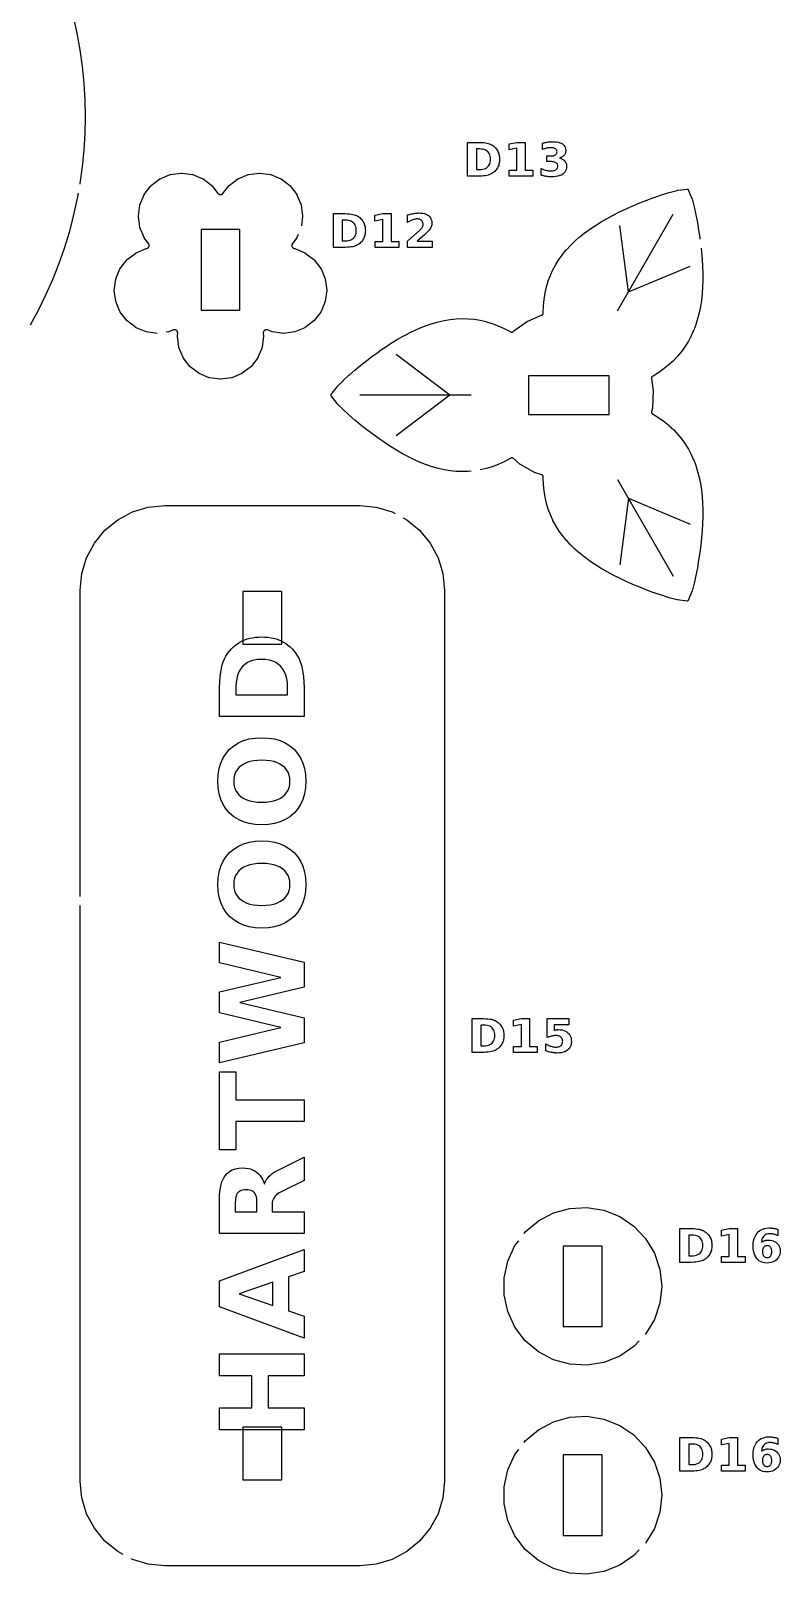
# Model space of a CAD drawing. Header units: millimetres. Extents: x 9 to 297, y 6 to 290.
# Drawn here: x 243.4 to 297.2, y 8.3 to 119.2 of the extents above; entities that cross this region are included whole.
import ezdxf

# ---------------------------------------------------------------- set-up
doc = ezdxf.new("R2010")
doc.units = ezdxf.units.MM
for name, color, linetype in [('CUT', 1, 'CONTINUOUS'), ('ENGRAVE', 5, 'CONTINUOUS'), ('SCORE', 7, 'CONTINUOUS')]:
    doc.layers.add(name, color=color, linetype=linetype)

msp = doc.modelspace()

# ---------------------------------------------------------------- linework, layer by layer
at = {"layer": 'CUT', "color": 1}
for points in [[(246.4355, 120.1598), (246.6969, 118.9838), (246.9113, 117.7985), (247.0784, 116.6055), (247.198, 115.4068), (247.2698, 114.2044), (247.2938, 113), (247.2698, 111.7956), (247.198, 110.5932), (247.0784, 109.3945), (246.9113, 108.2015), (246.8996, 108.1368)], [(252.458, 97.4314), (251.6854, 97.5331), (251.6709, 97.5357), (251.6571, 97.5407), (250.9368, 97.839), (250.9234, 97.8453), (250.9114, 97.8537), (250.2929, 98.3283), (250.2816, 98.3378), (250.2722, 98.349), (249.7976, 98.9675), (249.7891, 98.9796), (249.7829, 98.9929), (249.4846, 99.7132), (249.4796, 99.727), (249.477, 99.7415), (249.3753, 100.5144), (249.374, 100.5291), (249.3753, 100.5437), (249.477, 101.3167), (249.4796, 101.3312), (249.4846, 101.345), (249.7829, 102.0652), (249.7892, 102.0786), (249.7976, 102.0906), (250.2722, 102.7091), (250.2817, 102.7204), (250.2929, 102.7299), (250.9114, 103.2045), (250.9235, 103.2129), (250.9368, 103.2191), (251.6571, 103.5175), (251.6709, 103.5225), (251.6836, 103.5247), (251.7097, 103.5295), (251.7312, 103.5357), (251.752, 103.544), (251.7719, 103.5543), (251.7907, 103.5666), (251.8081, 103.5807), (251.8241, 103.5965), (251.8384, 103.6137), (251.8509, 103.6323), (251.8615, 103.6521), (251.8701, 103.6728), (251.8765, 103.6943), (251.8809, 103.7163), (251.8829, 103.7386), (251.8828, 103.761), (251.8804, 103.7833), (251.8759, 103.8053), (251.8691, 103.8266), (251.8603, 103.8473), (251.8494, 103.8669), (251.8356, 103.8869), (251.5268, 104.2894), (251.5183, 104.3014), (251.5121, 104.3148), (251.2138, 105.035), (251.2087, 105.0489), (251.2062, 105.0633), (251.1044, 105.8363), (251.1031, 105.8509), (251.1044, 105.8656), (251.2062, 106.6385), (251.2087, 106.653), (251.2138, 106.6668), (251.5121, 107.3871), (251.5183, 107.4004), (251.5268, 107.4125), (252.0014, 108.031), (252.0108, 108.0423), (252.0221, 108.0517), (252.6406, 108.5263), (252.6527, 108.5347), (252.666, 108.541), (253.3862, 108.8393), (253.4001, 108.8443), (253.4146, 108.8469), (254.1875, 108.9486), (254.2022, 108.9499), (254.2168, 108.9486), (254.9897, 108.8469), (255.0042, 108.8443), (255.0181, 108.8393), (255.7383, 108.541), (255.7517, 108.5347), (255.7637, 108.5263), (256.3822, 108.0517), (256.3935, 108.0422), (256.4029, 108.031), (256.8204, 107.4869), (256.8356, 107.469), (256.8511, 107.4539), (256.8681, 107.4403), (256.8862, 107.4285), (256.9054, 107.4184), (256.9255, 107.4102), (256.9463, 107.404), (256.9676, 107.3999), (256.9892, 107.3978), (257.0108, 107.3978), (257.0324, 107.3999), (257.0537, 107.404), (257.0745, 107.4102), (257.0946, 107.4184), (257.1138, 107.4285), (257.1319, 107.4403), (257.1489, 107.4539), (257.1644, 107.469), (257.1796, 107.4869), (257.5971, 108.031), (257.6066, 108.0423), (257.6178, 108.0517), (258.2363, 108.5263), (258.2484, 108.5347), (258.2617, 108.541), (258.982, 108.8393), (258.9958, 108.8443), (259.0103, 108.8469), (259.7832, 108.9486), (259.7979, 108.9499), (259.8125, 108.9486), (260.5854, 108.8469), (260.6, 108.8443), (260.6138, 108.8393), (261.334, 108.541), (261.3474, 108.5347), (261.3594, 108.5263), (261.9779, 108.0517), (261.9892, 108.0422), (261.9986, 108.031), (262.4732, 107.4125), (262.4817, 107.4004), (262.4879, 107.3871), (262.7862, 106.6668), (262.7913, 106.653), (262.7938, 106.6385), (262.8956, 105.8656), (262.8969, 105.8509), (262.8956, 105.8363), (262.8054, 105.1514)], [(275.0047, 87.536), (274.7842, 87.5151), (274.775, 87.5145), (274.3541, 87.5028), (274.3451, 87.5029), (273.9241, 87.519), (273.9154, 87.5196), (273.4943, 87.5627), (273.4859, 87.5638), (273.0646, 87.6332), (273.0568, 87.6347), (272.6352, 87.7295), (272.628, 87.7313), (272.2061, 87.8506), (272.1995, 87.8527), (271.7773, 87.9956), (271.7713, 87.9978), (271.3489, 88.1632), (271.3434, 88.1655), (270.9208, 88.3525), (270.9159, 88.3548), (270.493, 88.5622), (270.4886, 88.5645), (270.0655, 88.7913), (270.0615, 88.7934), (269.6382, 89.0385), (269.6347, 89.0406), (269.2112, 89.3028), (269.2081, 89.3048), (268.7845, 89.5832), (268.7817, 89.5851), (268.3579, 89.8787), (268.3553, 89.8805), (267.9314, 90.1885), (267.9291, 90.1902), (267.5051, 90.5122), (267.5029, 90.5139), (267.0789, 90.8496), (267.0767, 90.8514), (266.6528, 91.2016), (266.6504, 91.2036), (266.2266, 91.57), (266.2237, 91.5726), (265.8004, 91.9601), (265.796, 91.9643), (265.375, 92.385), (265.3627, 92.3991), (264.9421, 92.9523), (264.9092, 93), (264.9421, 93.0477), (265.3627, 93.6009), (265.375, 93.615), (265.796, 94.0357), (265.8004, 94.0399), (266.2237, 94.4274), (266.2266, 94.43), (266.6504, 94.7964), (266.6528, 94.7984), (267.0767, 95.1486), (267.0789, 95.1504), (267.5029, 95.4861), (267.5051, 95.4878), (267.9291, 95.8098), (267.9314, 95.8115), (268.3553, 96.1195), (268.3579, 96.1213), (268.7817, 96.4149), (268.7845, 96.4168), (269.2081, 96.6952), (269.2112, 96.6972), (269.6347, 96.9594), (269.6382, 96.9615), (270.0615, 97.2066), (270.0655, 97.2087), (270.4886, 97.4355), (270.493, 97.4378), (270.9159, 97.6452), (270.9208, 97.6475), (271.3434, 97.8345), (271.3489, 97.8368), (271.7713, 98.0022), (271.7773, 98.0044), (272.1995, 98.1473), (272.2061, 98.1494), (272.628, 98.2687), (272.6352, 98.2705), (273.0568, 98.3653), (273.0646, 98.3668), (273.4859, 98.4362), (273.4943, 98.4373), (273.9154, 98.4804), (273.9241, 98.481), (274.3451, 98.4971), (274.3541, 98.4972), (274.775, 98.4855), (274.7842, 98.4849), (275.205, 98.4449), (275.2142, 98.4437), (275.6351, 98.3747), (275.6442, 98.3728), (276.0651, 98.2742), (276.0739, 98.2719), (276.495, 98.1432), (276.5034, 98.1403), (276.9247, 97.9811), (276.9326, 97.9778), (277.3541, 97.7876), (277.3616, 97.784), (277.7833, 97.5623), (277.7902, 97.5584), (277.8323, 97.5331), (277.8445, 97.5265), (277.8557, 97.5219), (277.8672, 97.5183), (277.879, 97.5159), (277.891, 97.5146), (277.903, 97.5145), (277.9151, 97.5155), (277.9269, 97.5177), (277.9385, 97.521), (277.9497, 97.5255), (277.9604, 97.5309), (277.9706, 97.5374), (277.9801, 97.5449), (277.9901, 97.5545), (278.0352, 97.6019), (278.043, 97.6093), (278.0515, 97.6159), (279.0427, 98.3058), (279.0519, 98.3115), (279.0615, 98.3163), (280.0808, 98.7536), (280.0935, 98.7599), (280.104, 98.7663), (280.1138, 98.7738), (280.1228, 98.7822), (280.1309, 98.7914), (280.1381, 98.8014), (280.1442, 98.8121), (280.1493, 98.8233), (280.1533, 98.8349), (280.1561, 98.8469), (280.1577, 98.8591), (280.1581, 98.8733), (280.1572, 98.925), (280.1573, 98.9329), (280.1762, 99.409), (280.1768, 99.4172), (280.2228, 99.8774), (280.2239, 99.8859), (280.2967, 100.3303), (280.2984, 100.3391), (280.3975, 100.7681), (280.3998, 100.7769), (280.5249, 101.1907), (280.5279, 101.1995), (280.6785, 101.5985), (280.6821, 101.6071), (280.8578, 101.9915), (280.8619, 101.9998), (281.0623, 102.3701), (281.0668, 102.3779), (281.2912, 102.7344), (281.2961, 102.7417), (281.544, 103.0848), (281.5492, 103.0915), (281.8199, 103.4217), (281.8251, 103.4277), (282.118, 103.7454), (282.1232, 103.7508), (282.4374, 104.0564), (282.4426, 104.0612), (282.7773, 104.3553), (282.7823, 104.3594), (283.1368, 104.6425), (283.1415, 104.6461), (283.5147, 104.9186), (283.5192, 104.9218), (283.9103, 105.1843), (283.9144, 105.1869), (284.3224, 105.44), (284.3262, 105.4423), (284.7501, 105.6864), (284.7537, 105.6883), (285.1925, 105.924), (285.1958, 105.9257), (285.6487, 106.1534), (285.6517, 106.1549), (286.1179, 106.3751), (286.1207, 106.3764), (286.5994, 106.5895), (286.6021, 106.5906), (287.0929, 106.7968), (287.0955, 106.7979), (287.5983, 106.9972), (287.6009, 106.9982), (288.1161, 107.1903), (288.119, 107.1914), (288.6483, 107.3751), (288.652, 107.3764), (289.1993, 107.5492), (289.205, 107.5509), (289.7799, 107.7052), (289.7982, 107.7088), (290.4877, 107.7965), (290.5454, 107.8011), (290.5703, 107.7487), (290.8391, 107.1078), (290.8451, 107.0902), (290.9989, 106.5152), (291.0004, 106.5094), (291.1243, 105.949), (291.1251, 105.9452), (291.2306, 105.3949), (291.2311, 105.3919), (291.3224, 104.8496), (291.3228, 104.8468), (291.4016, 104.3118), (291.4019, 104.309), (291.4173, 104.1873)], [(246.7839, 107.4972), (246.6969, 107.0162), (246.4355, 105.8402), (246.1276, 104.6756), (245.7736, 103.5242), (245.3742, 102.3878), (244.9298, 101.2681), (244.4413, 100.167), (243.9094, 99.0862), (243.335, 98.0273)], [(262.5827, 104.5438), (262.4879, 104.3148), (262.4817, 104.3014), (262.4732, 104.2894), (262.1644, 103.8869), (262.1506, 103.8669), (262.1397, 103.8473), (262.1309, 103.8266), (262.1241, 103.8053), (262.1196, 103.7833), (262.1172, 103.761), (262.1171, 103.7386), (262.1191, 103.7163), (262.1235, 103.6943), (262.1299, 103.6728), (262.1385, 103.6521), (262.1491, 103.6323), (262.1616, 103.6137), (262.1759, 103.5965), (262.1919, 103.5807), (262.2093, 103.5666), (262.2281, 103.5543), (262.248, 103.544), (262.2688, 103.5357), (262.2903, 103.5295), (262.3142, 103.5251), (262.3146, 103.525), (262.3291, 103.5225), (262.3429, 103.5174), (263.0632, 103.2191), (263.0766, 103.2129), (263.0886, 103.2044), (263.7071, 102.7299), (263.7184, 102.7204), (263.7278, 102.7091), (264.2024, 102.0906), (264.2109, 102.0786), (264.2171, 102.0652), (264.5154, 101.345), (264.5204, 101.3311), (264.523, 101.3167), (264.6247, 100.5437), (264.626, 100.5291), (264.6247, 100.5144), (264.523, 99.7415), (264.5204, 99.727), (264.5154, 99.7132), (264.2171, 98.9929), (264.2108, 98.9796), (264.2024, 98.9675), (263.7278, 98.349), (263.7183, 98.3377), (263.7071, 98.3283), (263.0886, 97.8537), (263.0765, 97.8453), (263.0632, 97.839), (262.3429, 97.5407), (262.3291, 97.5357), (262.3146, 97.5331), (261.5417, 97.4314), (261.527, 97.4301), (261.5124, 97.4314), (260.7394, 97.5331), (260.7249, 97.5357), (260.7111, 97.5407), (260.3843, 97.6761), (260.3614, 97.6843), (260.3396, 97.6897), (260.3174, 97.6929), (260.295, 97.6938), (260.2727, 97.6926), (260.2505, 97.6891), (260.2288, 97.6834), (260.2078, 97.6756), (260.1877, 97.6658), (260.1686, 97.654), (260.1508, 97.6403), (260.1345, 97.625), (260.1197, 97.6081), (260.1068, 97.5898), (260.0957, 97.5703), (260.0866, 97.5498), (260.0796, 97.5285), (260.0747, 97.5066), (260.0721, 97.4843), (260.0717, 97.4619), (260.0736, 97.4377), (260.0977, 97.2547), (260.099, 97.24), (260.0977, 97.2253), (259.996, 96.4524), (259.9934, 96.4379), (259.9884, 96.4241), (259.69, 95.7038), (259.6838, 95.6905), (259.6754, 95.6784), (259.2008, 95.0599), (259.1913, 95.0487), (259.18, 95.0392), (258.5616, 94.5646), (258.5495, 94.5562), (258.5362, 94.55), (257.8159, 94.2516), (257.8021, 94.2466), (257.7876, 94.244), (257.0147, 94.1423), (257, 94.141), (256.9853, 94.1423), (256.2124, 94.244), (256.1979, 94.2466), (256.1841, 94.2516), (255.4638, 94.55), (255.4505, 94.5562), (255.4384, 94.5646), (254.8199, 95.0392), (254.8087, 95.0487), (254.7992, 95.06), (254.3246, 95.6784), (254.3162, 95.6905), (254.31, 95.7038), (254.0116, 96.4241), (254.0066, 96.4379), (254.004, 96.4524), (253.9023, 97.2253), (253.901, 97.24), (253.9023, 97.2547), (253.9264, 97.4377), (253.9283, 97.4619), (253.9279, 97.4843), (253.9253, 97.5066), (253.9204, 97.5285), (253.9134, 97.5498), (253.9043, 97.5703), (253.8932, 97.5898), (253.8803, 97.6081), (253.8655, 97.625), (253.8492, 97.6403), (253.8314, 97.654), (253.8123, 97.6658), (253.7922, 97.6756), (253.7712, 97.6834), (253.7495, 97.6891), (253.7273, 97.6926), (253.705, 97.6938), (253.6826, 97.6929), (253.6604, 97.6897), (253.6386, 97.6843), (253.6157, 97.6761), (253.2889, 97.5407), (253.275, 97.5357), (253.2605, 97.5331), (253.1025, 97.5123)], [(291.494, 103.5419), (291.5239, 103.2568), (291.5242, 103.2538), (291.5666, 102.7399), (291.5668, 102.7366), (291.5961, 102.2305), (291.5962, 102.2268), (291.6116, 101.7289), (291.6117, 101.7249), (291.6122, 101.2357), (291.6121, 101.2312), (291.597, 100.7514), (291.5967, 100.7465), (291.5649, 100.2765), (291.5645, 100.2711), (291.5151, 99.8116), (291.5143, 99.8057), (291.4464, 99.3572), (291.4453, 99.3509), (291.358, 98.9139), (291.3564, 98.9071), (291.2488, 98.4821), (291.2468, 98.4749), (291.1181, 98.0624), (291.1155, 98.0549), (290.9649, 97.6553), (290.9617, 97.6475), (290.7885, 97.2613), (290.7846, 97.2534), (290.5881, 96.8808), (290.5836, 96.8729), (290.3631, 96.5143), (290.358, 96.5066), (290.1129, 96.1622), (290.1073, 96.1548), (289.8371, 95.8249), (289.8309, 95.8179), (289.5351, 95.5027), (289.5286, 95.4962), (289.2066, 95.1959), (289.1999, 95.19), (288.8514, 94.9048), (288.8446, 94.8996), (288.4691, 94.6296), (288.4622, 94.625), (288.0594, 94.3706), (288.0526, 94.3666), (287.9947, 94.3345), (287.9823, 94.3268), (287.9723, 94.3191), (287.9632, 94.3104), (287.9549, 94.3008), (287.9477, 94.2904), (287.9415, 94.2793), (287.9365, 94.2677), (287.9327, 94.2556), (287.9302, 94.2432), (287.9289, 94.2306), (287.9289, 94.218), (287.9304, 94.2035), (288.066, 93.3184), (288.067, 93.3077), (288.067, 93.2969), (288.0059, 92.0908), (288.0048, 92.0801), (288.0026, 92.0696), (287.9349, 91.8079), (287.9319, 91.7937), (287.9307, 91.7811), (287.9307, 91.7684), (287.9319, 91.7558), (287.9345, 91.7434), (287.9383, 91.7313), (287.9433, 91.7197), (287.9494, 91.7086), (287.9567, 91.6982), (287.9649, 91.6886), (287.9741, 91.6799), (287.9841, 91.6722), (287.9965, 91.6645), (288.0526, 91.6334), (288.0594, 91.6294), (288.4622, 91.375), (288.4691, 91.3704), (288.8446, 91.1004), (288.8514, 91.0952), (289.1999, 90.81), (289.2066, 90.8041), (289.5286, 90.5038), (289.5351, 90.4973), (289.8309, 90.1821), (289.8371, 90.1751), (290.1073, 89.8452), (290.1129, 89.8378), (290.358, 89.4934), (290.3631, 89.4857), (290.5836, 89.1271), (290.5881, 89.1192), (290.7846, 88.7466), (290.7885, 88.7387), (290.9617, 88.3525), (290.9649, 88.3447), (291.1155, 87.9451), (291.1181, 87.9376), (291.2468, 87.5251), (291.2488, 87.5179), (291.3564, 87.0929), (291.358, 87.0861), (291.4453, 86.6491), (291.4464, 86.6428), (291.5143, 86.1943), (291.5151, 86.1884), (291.5645, 85.7289), (291.5649, 85.7235), (291.5967, 85.2535), (291.597, 85.2486), (291.6121, 84.7688), (291.6122, 84.7643), (291.6117, 84.2751), (291.6116, 84.2711), (291.5962, 83.7732), (291.5961, 83.7695), (291.5668, 83.2634), (291.5666, 83.2601), (291.5242, 82.7462), (291.5239, 82.7432), (291.4691, 82.222), (291.4688, 82.2191), (291.4019, 81.691), (291.4016, 81.6882), (291.3228, 81.1532), (291.3224, 81.1504), (291.2311, 80.6081), (291.2306, 80.6051), (291.1251, 80.0548), (291.1243, 80.051), (291.0004, 79.4906), (290.9989, 79.4848), (290.8451, 78.9098), (290.8391, 78.8922), (290.5703, 78.2512), (290.5454, 78.1989), (290.4877, 78.2035), (289.7982, 78.2912), (289.7799, 78.2948), (289.205, 78.4491), (289.1993, 78.4508), (288.652, 78.6236), (288.6483, 78.6249), (288.119, 78.8086), (288.1161, 78.8097), (287.6009, 79.0018), (287.5983, 79.0028), (287.0955, 79.2021), (287.0929, 79.2032), (286.6021, 79.4094), (286.5994, 79.4105), (286.1207, 79.6236), (286.1179, 79.6249), (285.6517, 79.8451), (285.6487, 79.8466), (285.1958, 80.0743), (285.1925, 80.076), (284.7537, 80.3117), (284.7501, 80.3136), (284.3262, 80.5577), (284.3224, 80.56), (283.9144, 80.8131), (283.9103, 80.8157), (283.5192, 81.0782), (283.5147, 81.0814), (283.1415, 81.3539), (283.1368, 81.3575), (282.7823, 81.6406), (282.7773, 81.6447), (282.4426, 81.9388), (282.4374, 81.9436), (282.1232, 82.2492), (282.118, 82.2546), (281.8251, 82.5723), (281.8199, 82.5783), (281.5492, 82.9085), (281.544, 82.9152), (281.2961, 83.2583), (281.2912, 83.2656), (281.0668, 83.6221), (281.0623, 83.6299), (280.8619, 84.0002), (280.8578, 84.0085), (280.6821, 84.3929), (280.6785, 84.4015), (280.5279, 84.8005), (280.5249, 84.8093), (280.3998, 85.2231), (280.3975, 85.2319), (280.2984, 85.6609), (280.2967, 85.6697), (280.2239, 86.1141), (280.2228, 86.1226), (280.1768, 86.5828), (280.1762, 86.591), (280.1573, 87.0671), (280.1572, 87.075), (280.1585, 87.1472), (280.158, 87.1614), (280.1564, 87.1736), (280.1536, 87.1856), (280.1496, 87.1973), (280.1445, 87.2085), (280.1383, 87.2192), (280.1311, 87.2292), (280.123, 87.2384), (280.1139, 87.2468), (280.1041, 87.2543), (280.0936, 87.2608), (280.0825, 87.2662), (280.0692, 87.2711), (279.6144, 87.4137), (279.6044, 87.4175), (279.5947, 87.4222), (278.5388, 88.0083), (278.5296, 88.014), (278.5211, 88.0206), (278.0015, 88.4667), (277.9906, 88.4752), (277.9804, 88.4816), (277.9697, 88.487), (277.9585, 88.4914), (277.947, 88.4947), (277.9352, 88.4968), (277.9232, 88.4978), (277.9112, 88.4977), (277.8992, 88.4964), (277.8875, 88.494), (277.876, 88.4904), (277.8649, 88.4858), (277.8528, 88.4792), (277.7902, 88.4416), (277.7833, 88.4377), (277.3616, 88.216), (277.3541, 88.2124), (276.9326, 88.0222), (276.9247, 88.0189), (276.5034, 87.8597), (276.495, 87.8568), (276.0739, 87.7281), (276.0651, 87.7258), (275.6478, 87.628)], [(246.925, 57.0009), (246.925, 79.0037), (247.0414, 80.1852), (247.3871, 81.3249), (247.9485, 82.3753), (248.7041, 83.2959), (249.6247, 84.0515), (250.6751, 84.6129), (251.8148, 84.9586), (252.9963, 85.075), (267.0037, 85.075), (268.1852, 84.9586), (269.3249, 84.6129), (269.5376, 84.4992)], [(270.1109, 84.1928), (270.3753, 84.0515), (271.2959, 83.2959), (272.0515, 82.3753), (272.6129, 81.3249), (272.9586, 80.1852), (273.075, 79.0037), (273.075, 14.9963), (272.9586, 13.8148), (272.6129, 12.6751), (272.0515, 11.6247), (271.2959, 10.7041), (270.3753, 9.9485), (269.3249, 9.3871), (268.1852, 9.0414), (267.0037, 8.925), (252.9963, 8.925), (251.8148, 9.0414), (250.6751, 9.3871), (250.5897, 9.4327)], [(250.0165, 9.7391), (249.6247, 9.9485), (248.7041, 10.7041), (247.9485, 11.6247), (247.3871, 12.6751), (247.0414, 13.8148), (246.925, 14.9963), (246.925, 56.3509)], [(278.796, 32.793), (278.8797, 32.903), (279.815, 33.6975), (280.8993, 34.2724), (282.0818, 34.6007), (283.3073, 34.6671), (284.5183, 34.4686), (285.6584, 34.0143), (286.6742, 33.3256), (287.5182, 32.4346), (288.1509, 31.3831), (288.5428, 30.2201), (288.6754, 29), (288.5428, 27.7799), (288.1509, 26.6169), (287.5182, 25.5654), (287.5041, 25.5505)], [(287.0571, 25.0786), (286.6742, 24.6744), (285.6584, 23.9857), (284.5183, 23.5314), (283.3073, 23.3329), (282.0818, 23.3993), (280.8993, 23.7276), (279.815, 24.3025), (278.8797, 25.097), (278.137, 26.074), (277.6216, 27.1878), (277.3578, 28.3864), (277.3578, 29.6136), (277.6216, 30.8122), (278.137, 31.926), (278.4027, 32.2755)], [(278.796, 17.793), (278.8797, 17.903), (279.815, 18.6975), (280.8993, 19.2724), (282.0818, 19.6007), (283.3073, 19.6671), (284.5183, 19.4686), (285.6584, 19.0143), (286.6742, 18.3256), (287.5182, 17.4346), (288.1509, 16.3831), (288.5428, 15.2201), (288.6754, 14), (288.5428, 12.7799), (288.1509, 11.6169), (287.5182, 10.5654), (287.5041, 10.5505)], [(287.0571, 10.0786), (286.6742, 9.6744), (285.6584, 8.9857), (284.5183, 8.5314), (283.3073, 8.3329), (282.0818, 8.3993), (280.8993, 8.7276), (279.815, 9.3025), (278.8797, 10.097), (278.137, 11.074), (277.6216, 12.1878), (277.3578, 13.3864), (277.3578, 14.6136), (277.6216, 15.8122), (278.137, 16.926), (278.4027, 17.2755)]]:
    msp.add_lwpolyline(points, dxfattribs=at)
for points in [[(258.395, 99.105), (258.395, 104.895), (255.605, 104.895), (255.605, 99.105), (258.395, 99.105)], [(279.105, 91.605), (284.895, 91.605), (284.895, 94.395), (279.105, 94.395), (279.105, 91.605)], [(261.395, 75.105), (261.395, 78.895), (258.605, 78.895), (258.605, 75.105), (261.395, 75.105)], [(284.395, 26.105), (284.395, 31.895), (281.605, 31.895), (281.605, 26.105), (284.395, 26.105)], [(261.395, 15.105), (261.395, 18.895), (258.605, 18.895), (258.605, 15.105), (261.395, 15.105)], [(284.395, 11.105), (284.395, 16.895), (281.605, 16.895), (281.605, 11.105), (284.395, 11.105)]]:
    msp.add_lwpolyline(points, close=True, dxfattribs=at)
at = {"layer": 'ENGRAVE', "color": 5}
for points in [[(275.7369, 111.1434), (275.8822, 111.1325), (276.0117, 111.1171), (276.1256, 111.0974), (276.2238, 111.0733), (276.312, 111.0439), (276.3959, 111.0084), (276.4754, 110.9669), (276.5507, 110.9192), (276.6218, 110.8654), (276.6885, 110.8055), (276.743, 110.7493), (276.7926, 110.6903), (276.8374, 110.6285), (276.8773, 110.5639), (276.9123, 110.4965), (276.9424, 110.4263), (276.9677, 110.3531), (276.9885, 110.2767), (277.0046, 110.1972), (277.0162, 110.1145), (277.0231, 110.0287), (277.0254, 109.9397), (277.0231, 109.8496), (277.0162, 109.7629), (277.0046, 109.6794), (276.9885, 109.5993), (276.9677, 109.5225), (276.9424, 109.4489), (276.9123, 109.3785), (276.8773, 109.3109), (276.8374, 109.2461), (276.7926, 109.1842), (276.743, 109.1251), (276.6885, 109.0689), (276.6212, 109.009), (276.5496, 108.9552), (276.4736, 108.9075), (276.3933, 108.866), (276.3087, 108.8305), (276.2197, 108.8011), (276.121, 108.777), (276.007, 108.7573), (275.8779, 108.7419), (275.7336, 108.731), (275.5741, 108.7244), (275.3994, 108.7222), (274.7386, 108.7222), (274.7386, 111.1522), (275.3994, 111.1522), (275.576, 111.15), (275.7369, 111.1434)], [(278.2769, 110.7258), (277.7088, 110.6086), (277.7088, 111.035), (278.2736, 111.1522), (278.8693, 111.1522), (278.8693, 109.1551), (279.4227, 109.1551), (279.4227, 108.7222), (277.7235, 108.7222), (277.7235, 109.1551), (278.2769, 109.1551), (278.2769, 110.7258)], [(281.4169, 110.0087), (281.489, 109.9797), (281.5545, 109.9456), (281.6135, 109.9062), (281.6659, 109.8616), (281.7118, 109.8119), (281.7508, 109.7572), (281.7828, 109.6977), (281.8076, 109.6335), (281.8254, 109.5645), (281.836, 109.4908), (281.8396, 109.4123), (281.8319, 109.2967), (281.8088, 109.1907), (281.7704, 109.0943), (281.7166, 109.0076), (281.6474, 108.9305), (281.5629, 108.863), (281.4636, 108.8056), (281.3502, 108.7586), (281.2227, 108.722), (281.0811, 108.6959), (280.9254, 108.6802), (280.7556, 108.675), (280.6932, 108.6758), (280.6307, 108.6783), (280.5682, 108.6825), (280.5057, 108.6884), (280.4431, 108.6959), (280.3804, 108.7051), (280.3179, 108.716), (280.2555, 108.7285), (280.1935, 108.7428), (280.1316, 108.7586), (280.0699, 108.7762), (280.0085, 108.7954), (280.0085, 109.2788), (280.067, 109.2507), (280.1254, 109.225), (280.1837, 109.2017), (280.2418, 109.1808), (280.2998, 109.1623), (280.3576, 109.1462), (280.4153, 109.1325), (280.4726, 109.1213), (280.5296, 109.1126), (280.5862, 109.1064), (280.6426, 109.1027), (280.6986, 109.1014), (280.7784, 109.1038), (280.8517, 109.111), (280.9185, 109.123), (280.9789, 109.1398), (281.0328, 109.1613), (281.0803, 109.1877), (281.1208, 109.2185), (281.154, 109.2535), (281.1798, 109.2927), (281.1982, 109.336), (281.2093, 109.3835), (281.2129, 109.4351), (281.2092, 109.4882), (281.1978, 109.5368), (281.179, 109.581), (281.1525, 109.6206), (281.1186, 109.6558), (281.077, 109.6866), (281.0281, 109.7127), (280.9721, 109.734), (280.9088, 109.7506), (280.8383, 109.7625), (280.7607, 109.7696), (280.6758, 109.772), (280.4252, 109.772), (280.4252, 110.1757), (280.6889, 110.1757), (280.7642, 110.1777), (280.8328, 110.1839), (280.8947, 110.1942), (280.95, 110.2086), (280.9986, 110.2271), (281.0404, 110.2497), (281.0757, 110.2765), (281.1046, 110.3077), (281.1271, 110.3431), (281.1431, 110.3828), (281.1528, 110.4268), (281.156, 110.4751), (281.1529, 110.52), (281.1435, 110.5614), (281.1279, 110.5992), (281.1061, 110.6336), (281.078, 110.6643), (281.0437, 110.6916), (281.0037, 110.715), (280.9585, 110.7341), (280.9082, 110.749), (280.8527, 110.7596), (280.7921, 110.766), (280.7263, 110.7681), (280.6757, 110.7672), (280.625, 110.7643), (280.5741, 110.7596), (280.523, 110.7529), (280.4717, 110.7444), (280.4203, 110.7339), (280.3688, 110.7216), (280.3174, 110.7075), (280.2661, 110.6916), (280.2149, 110.6739), (280.1637, 110.6544), (280.1127, 110.633), (280.1127, 111.092), (280.1744, 111.1086), (280.236, 111.1238), (280.2974, 111.1376), (280.3586, 111.1499), (280.4197, 111.1607), (280.4805, 111.1701), (280.5411, 111.1781), (280.6013, 111.1846), (280.6612, 111.1897), (280.7207, 111.1933), (280.7798, 111.1954), (280.8386, 111.1962), (280.9898, 111.1918), (281.1279, 111.1789), (281.2526, 111.1573), (281.3641, 111.1271), (281.4624, 111.0882), (281.5474, 111.0407), (281.6193, 110.9846), (281.6781, 110.9197), (281.7238, 110.846), (281.7565, 110.7637), (281.7761, 110.6726), (281.7826, 110.5728), (281.7795, 110.5039), (281.7701, 110.4392), (281.7545, 110.3789), (281.7327, 110.3229), (281.7046, 110.2711), (281.6703, 110.2237), (281.6299, 110.1806), (281.5835, 110.142), (281.5311, 110.1079), (281.4728, 110.0783), (281.4085, 110.0531), (281.3383, 110.0324), (281.4169, 110.0087)], [(275.7128, 109.2011), (275.8257, 109.217), (275.9286, 109.2434), (276.0213, 109.2805), (276.104, 109.3281), (276.1766, 109.3863), (276.2385, 109.4545), (276.2892, 109.5324), (276.3286, 109.6198), (276.3567, 109.7169), (276.3736, 109.8235), (276.3792, 109.9397), (276.3736, 110.0553), (276.3568, 110.1614), (276.3288, 110.2578), (276.2895, 110.3447), (276.2391, 110.4221), (276.1774, 110.4898), (276.105, 110.5475), (276.0224, 110.5947), (275.9296, 110.6314), (275.8266, 110.6576), (275.7133, 110.6733), (275.5898, 110.6786), (275.3652, 110.6786), (275.3652, 109.1958), (275.5898, 109.1958), (275.7128, 109.2011)], [(265.9471, 106.0325), (266.1081, 106.0259), (266.2533, 106.0149), (266.3829, 105.9996), (266.4967, 105.9798), (266.5949, 105.9557), (266.6831, 105.9263), (266.767, 105.8909), (266.8466, 105.8493), (266.9219, 105.8016), (266.9929, 105.7478), (267.0596, 105.688), (267.1141, 105.6318), (267.1637, 105.5728), (267.2085, 105.511), (267.2484, 105.4464), (267.2834, 105.3789), (267.3135, 105.3087), (267.3389, 105.2355), (267.3596, 105.1592), (267.3757, 105.0796), (267.3873, 104.997), (267.3942, 104.9111), (267.3965, 104.8221), (267.3942, 104.732), (267.3873, 104.6453), (267.3757, 104.5619), (267.3596, 104.4817), (267.3389, 104.4049), (267.3135, 104.3314), (267.2834, 104.2609), (267.2484, 104.1933), (267.2085, 104.1285), (267.1637, 104.0666), (267.1141, 104.0075), (267.0596, 103.9513), (266.9923, 103.8914), (266.9207, 103.8376), (266.8447, 103.79), (266.7644, 103.7484), (266.6798, 103.7129), (266.5908, 103.6836), (266.4921, 103.6594), (266.3782, 103.6397), (266.249, 103.6244), (266.1047, 103.6134), (265.9452, 103.6068), (265.7705, 103.6046), (265.1097, 103.6046), (265.1097, 106.0346), (265.7705, 106.0346), (265.9471, 106.0325)], [(265.961, 104.0783), (266.0839, 104.0836), (266.1969, 104.0994), (266.2997, 104.1259), (266.3924, 104.1629), (266.4751, 104.2105), (266.5477, 104.2687), (266.6096, 104.337), (266.6603, 104.4148), (266.6997, 104.5023), (266.7278, 104.5993), (266.7447, 104.7059), (266.7503, 104.8221), (266.7447, 104.9377), (266.7279, 105.0438), (266.6999, 105.1403), (266.6606, 105.2272), (266.6102, 105.3045), (266.5485, 105.3722), (266.4761, 105.4299), (266.3935, 105.4771), (266.3007, 105.5138), (266.1977, 105.54), (266.0844, 105.5558), (265.961, 105.561), (265.7363, 105.561), (265.7363, 104.0783), (265.961, 104.0783)], [(268.648, 105.6082), (268.08, 105.491), (268.08, 105.9175), (268.6447, 106.0346), (269.2404, 106.0346), (269.2404, 104.0376), (269.7938, 104.0376), (269.7938, 103.6046), (268.0946, 103.6046), (268.0946, 104.0376), (268.648, 104.0376), (268.648, 105.6082)], [(272.1863, 103.6046), (270.4203, 103.6046), (270.4203, 104.0652), (271.3074, 104.8481), (271.3453, 104.8838), (271.3797, 104.9192), (271.4107, 104.9543), (271.4383, 104.9892), (271.4624, 105.0238), (271.4832, 105.0581), (271.5006, 105.0925), (271.5148, 105.1273), (271.5259, 105.1627), (271.5338, 105.1984), (271.5385, 105.2346), (271.5401, 105.2713), (271.5369, 105.3264), (271.5274, 105.3778), (271.5114, 105.4255), (271.4891, 105.4695), (271.4604, 105.5098), (271.4254, 105.5464), (271.385, 105.5782), (271.3405, 105.6042), (271.2917, 105.6245), (271.2387, 105.639), (271.1816, 105.6476), (271.1202, 105.6505), (271.0706, 105.6488), (271.0195, 105.6436), (270.9668, 105.6349), (270.9126, 105.6227), (270.8568, 105.607), (270.7996, 105.5879), (270.7408, 105.5653), (270.6807, 105.5393), (270.6193, 105.5099), (270.5565, 105.4772), (270.4923, 105.441), (270.4268, 105.4015), (270.4268, 105.9354), (270.4972, 105.9578), (270.5674, 105.9783), (270.6372, 105.997), (270.7068, 106.0138), (270.7761, 106.0288), (270.8451, 106.042), (270.9138, 106.0532), (270.982, 106.0623), (271.0498, 106.0694), (271.1171, 106.0745), (271.184, 106.0776), (271.2504, 106.0786), (271.3904, 106.0733), (271.5196, 106.0572), (271.638, 106.0306), (271.7456, 105.9932), (271.8423, 105.9452), (271.9283, 105.8865), (272.0022, 105.8183), (272.0626, 105.7417), (272.1096, 105.6566), (272.1431, 105.5632), (272.1633, 105.4613), (272.17, 105.351), (272.1672, 105.2856), (272.1586, 105.2217), (272.1444, 105.1592), (272.1244, 105.0982), (272.0988, 105.0388), (272.0675, 104.9808), (272.027, 104.9203), (271.974, 104.8534), (271.9084, 104.78), (271.8302, 104.7001), (271.7395, 104.6138), (271.6361, 104.521), (271.1169, 104.0652), (272.1863, 104.0652), (272.1863, 103.6046)], [(256.9743, 72.7745), (257.0127, 73.0984), (257.062, 73.3831), (257.1223, 73.6285), (257.1957, 73.849), (257.2844, 74.0587), (257.3883, 74.2577), (257.5075, 74.4459), (257.642, 74.6234), (257.7917, 74.7902), (257.9322, 74.9265), (258.0797, 75.0506), (258.2342, 75.1625), (258.3957, 75.2622), (258.5642, 75.3497), (258.7397, 75.425), (258.9227, 75.4884), (259.1136, 75.5403), (259.3125, 75.5806), (259.5192, 75.6094), (259.7338, 75.6267), (259.9564, 75.6325), (260.1815, 75.6267), (260.3983, 75.6094), (260.6069, 75.5806), (260.8073, 75.5403), (260.9993, 75.4884), (261.1832, 75.425), (261.3593, 75.3497), (261.5284, 75.2622), (261.6903, 75.1625), (261.8451, 75.0506), (261.9928, 74.9265), (262.1333, 74.7902), (262.283, 74.622), (262.4175, 74.443), (262.5366, 74.2531), (262.6406, 74.0524), (262.7292, 73.8408), (262.8027, 73.6183), (262.863, 73.3715), (262.9123, 73.0866), (262.9507, 72.7638), (262.9781, 72.403), (262.9945, 72.0043), (263, 71.5675), (263, 69.9155), (256.925, 69.9155), (256.925, 71.5675), (256.9304, 72.0091), (256.9469, 72.4114), (256.9743, 72.7745)], [(261.763, 72.6334), (261.6969, 72.8905), (261.6043, 73.1224), (261.4853, 73.329), (261.3398, 73.5105), (261.1692, 73.6653), (260.9745, 73.7919), (260.7559, 73.8904), (260.5134, 73.9608), (260.2469, 74.003), (259.9564, 74.0171), (259.6673, 74.0031), (259.4021, 73.961), (259.1609, 73.891), (258.9436, 73.7928), (258.7504, 73.6667), (258.5811, 73.5125), (258.4368, 73.3316), (258.3188, 73.1251), (258.2271, 72.893), (258.1615, 72.6354), (258.1222, 72.3523), (258.109, 72.0436), (258.109, 71.4821), (261.8159, 71.4821), (261.8159, 72.0436), (261.8027, 72.3511), (261.763, 72.6334)], [(257.1876, 66.9441), (257.3972, 67.2737), (257.6533, 67.568), (257.9505, 67.8217), (258.2831, 68.0292), (258.6512, 68.1906), (259.0549, 68.3059), (259.494, 68.3751), (259.9686, 68.3981), (260.4419, 68.3751), (260.88, 68.3059), (261.2829, 68.1906), (261.6504, 68.0292), (261.9827, 67.8217), (262.2798, 67.568), (262.5359, 67.2737), (262.7455, 66.9441), (262.9084, 66.5793), (263.0249, 66.1791), (263.0947, 65.7438), (263.118, 65.2731), (263.0947, 64.8036), (263.0249, 64.3691), (262.9084, 63.9695), (262.7455, 63.6048), (262.5359, 63.2751), (262.2798, 62.9802), (261.9827, 62.726), (261.6504, 62.5179), (261.2829, 62.3561), (260.88, 62.2406), (260.4419, 62.1712), (259.9686, 62.1481), (259.494, 62.1712), (259.0549, 62.2406), (258.6512, 62.3561), (258.2831, 62.5179), (257.9505, 62.726), (257.6533, 62.9802), (257.3972, 63.2751), (257.1876, 63.6048), (257.0247, 63.9695), (256.9082, 64.3691), (256.8384, 64.8036), (256.8151, 65.2731), (256.8384, 65.7438), (256.9082, 66.1791), (257.0247, 66.5793), (257.1876, 66.9441)], [(258.1855, 64.4611), (258.3177, 64.3028), (258.4793, 64.1623), (258.6676, 64.0417), (258.8799, 63.943), (259.1161, 63.8663), (259.3763, 63.8114), (259.6605, 63.7785), (259.9686, 63.7676), (260.2755, 63.7785), (260.5586, 63.8114), (260.818, 63.8663), (261.0537, 63.943), (261.2656, 64.0417), (261.4538, 64.1623), (261.6154, 64.3028), (261.7476, 64.4611), (261.8505, 64.6373), (261.924, 64.8314), (261.9681, 65.0433), (261.9827, 65.2731), (261.9681, 65.5041), (261.924, 65.7171), (261.8505, 65.9119), (261.7476, 66.0887), (261.6154, 66.2474), (261.4538, 66.388), (261.2656, 66.5086), (261.0537, 66.6073), (260.818, 66.684), (260.5586, 66.7389), (260.2755, 66.7718), (259.9686, 66.7827), (259.6605, 66.7718), (259.3763, 66.7389), (259.1161, 66.684), (258.8799, 66.6073), (258.6676, 66.5086), (258.4793, 66.388), (258.3177, 66.2474), (258.1855, 66.0887), (258.0826, 65.9119), (258.0091, 65.7171), (257.9651, 65.5041), (257.9504, 65.2731), (257.9651, 65.0433), (258.0091, 64.8314), (258.0826, 64.6373), (258.1855, 64.4611)], [(257.1876, 59.5266), (257.3972, 59.8562), (257.6533, 60.1506), (257.9505, 60.4042), (258.2831, 60.6117), (258.6512, 60.7731), (259.0549, 60.8884), (259.494, 60.9576), (259.9686, 60.9806), (260.4419, 60.9576), (260.88, 60.8884), (261.2829, 60.7731), (261.6504, 60.6117), (261.9827, 60.4042), (262.2798, 60.1506), (262.5359, 59.8562), (262.7455, 59.5266), (262.9084, 59.1618), (263.0249, 58.7617), (263.0947, 58.3263), (263.118, 57.8556), (263.0947, 57.3862), (263.0249, 56.9516), (262.9084, 56.552), (262.7455, 56.1873), (262.5359, 55.8576), (262.2798, 55.5627), (261.9827, 55.3085), (261.6504, 55.1005), (261.2829, 54.9387), (260.88, 54.8231), (260.4419, 54.7537), (259.9686, 54.7306), (259.494, 54.7537), (259.0549, 54.8231), (258.6512, 54.9387), (258.2831, 55.1005), (257.9505, 55.3085), (257.6533, 55.5627), (257.3972, 55.8576), (257.1876, 56.1873), (257.0247, 56.552), (256.9082, 56.9516), (256.8384, 57.3862), (256.8151, 57.8556), (256.8384, 58.3263), (256.9082, 58.7617), (257.0247, 59.1618), (257.1876, 59.5266)], [(258.1855, 57.0436), (258.3177, 56.8853), (258.4793, 56.7448), (258.6676, 56.6242), (258.8799, 56.5255), (259.1161, 56.4488), (259.3763, 56.394), (259.6605, 56.3611), (259.9686, 56.3501), (260.2755, 56.3611), (260.5586, 56.394), (260.818, 56.4488), (261.0537, 56.5255), (261.2656, 56.6242), (261.4538, 56.7448), (261.6154, 56.8853), (261.7476, 57.0436), (261.8505, 57.2198), (261.924, 57.4139), (261.9681, 57.6258), (261.9827, 57.8556), (261.9681, 58.0867), (261.924, 58.2996), (261.8505, 58.4945), (261.7476, 58.6712), (261.6154, 58.8299), (261.4538, 58.9705), (261.2656, 59.0911), (261.0537, 59.1898), (260.818, 59.2666), (260.5586, 59.3214), (260.2755, 59.3543), (259.9686, 59.3652), (259.6605, 59.3543), (259.3763, 59.3214), (259.1161, 59.2666), (258.8799, 59.1898), (258.6676, 59.0911), (258.4793, 58.9705), (258.3177, 58.8299), (258.1855, 58.6712), (258.0826, 58.4945), (258.0091, 58.2996), (257.9651, 58.0867), (257.9504, 57.8556), (257.9651, 57.6258), (258.0091, 57.4139), (258.0826, 57.2198), (258.1855, 57.0436)], [(256.925, 48.6315), (256.925, 50.1411), (261.3398, 51.1828), (256.925, 52.2326), (256.925, 53.7218), (263, 52.2896), (263, 50.4829), (258.3817, 49.3802), (263, 48.2897), (263, 46.4831), (256.925, 45.0386), (256.925, 46.54), (261.3398, 47.5898), (256.925, 48.6315)], [(276.0543, 48.2212), (276.1996, 48.2103), (276.3291, 48.1949), (276.443, 48.1752), (276.5412, 48.1511), (276.6294, 48.1217), (276.7133, 48.0862), (276.7928, 48.0447), (276.8681, 47.997), (276.9392, 47.9432), (277.0059, 47.8833), (277.0604, 47.8271), (277.11, 47.7681), (277.1548, 47.7063), (277.1947, 47.6417), (277.2297, 47.5743), (277.2598, 47.5041), (277.2851, 47.4309), (277.3059, 47.3545), (277.322, 47.275), (277.3336, 47.1923), (277.3405, 47.1065), (277.3428, 47.0174), (277.3405, 46.9274), (277.3336, 46.8407), (277.322, 46.7572), (277.3059, 46.6771), (277.2851, 46.6003), (277.2598, 46.5267), (277.2297, 46.4563), (277.1947, 46.3887), (277.1548, 46.3239), (277.11, 46.262), (277.0604, 46.2029), (277.0059, 46.1467), (276.9386, 46.0868), (276.867, 46.033), (276.791, 45.9853), (276.7107, 45.9438), (276.6261, 45.9083), (276.5371, 45.8789), (276.4384, 45.8548), (276.3244, 45.8351), (276.1953, 45.8197), (276.051, 45.8088), (275.8915, 45.8022), (275.7168, 45.8), (275.056, 45.8), (275.056, 48.23), (275.7168, 48.23), (275.8934, 48.2278), (276.0543, 48.2212)], [(276.0302, 46.2789), (276.1431, 46.2948), (276.246, 46.3212), (276.3387, 46.3583), (276.4214, 46.4059), (276.494, 46.4641), (276.5559, 46.5323), (276.6066, 46.6102), (276.646, 46.6976), (276.6741, 46.7946), (276.691, 46.9013), (276.6966, 47.0174), (276.691, 47.1331), (276.6742, 47.2392), (276.6462, 47.3356), (276.6069, 47.4225), (276.5565, 47.4999), (276.4948, 47.5676), (276.4224, 47.6253), (276.3398, 47.6725), (276.247, 47.7092), (276.144, 47.7354), (276.0307, 47.7511), (275.9072, 47.7564), (275.6826, 47.7564), (275.6826, 46.2736), (275.9072, 46.2736), (276.0302, 46.2789)], [(278.5943, 47.8036), (278.0262, 47.6864), (278.0262, 48.1128), (278.591, 48.23), (279.1867, 48.23), (279.1867, 46.2329), (279.7401, 46.2329), (279.7401, 45.8), (278.0409, 45.8), (278.0409, 46.2329), (278.5943, 46.2329), (278.5943, 47.8036)], [(282.0137, 48.23), (282.0137, 47.7694), (280.9558, 47.7694), (280.9558, 47.3934), (280.9797, 47.3997), (281.0036, 47.4055), (281.0276, 47.4107), (281.0516, 47.4155), (281.0757, 47.4198), (281.0998, 47.4235), (281.1241, 47.4268), (281.1488, 47.4294), (281.1737, 47.4315), (281.1989, 47.4329), (281.2245, 47.4338), (281.2504, 47.4341), (281.393, 47.4279), (281.5247, 47.4094), (281.6455, 47.3786), (281.7553, 47.3354), (281.8542, 47.2798), (281.9421, 47.2119), (282.0177, 47.133), (282.0796, 47.0444), (282.1277, 46.946), (282.162, 46.838), (282.1826, 46.7202), (282.1895, 46.5926), (282.182, 46.4661), (282.1596, 46.349), (282.1222, 46.2415), (282.0698, 46.1434), (282.0025, 46.0549), (281.9201, 45.9758), (281.8246, 45.9076), (281.7173, 45.8519), (281.5985, 45.8085), (281.468, 45.7776), (281.326, 45.759), (281.1723, 45.7528), (281.1035, 45.7539), (281.0349, 45.7572), (280.9666, 45.7628), (280.8985, 45.7705), (280.8306, 45.7805), (280.7629, 45.7927), (280.6954, 45.8071), (280.6281, 45.8239), (280.5609, 45.8429), (280.4938, 45.8643), (280.4269, 45.888), (280.3601, 45.9139), (280.3601, 46.4071), (280.4257, 46.3707), (280.4902, 46.3375), (280.5536, 46.3074), (280.6158, 46.2805), (280.6769, 46.2568), (280.7369, 46.2362), (280.7957, 46.2188), (280.8534, 46.2046), (280.91, 46.1935), (280.9655, 46.1856), (281.0198, 46.1808), (281.073, 46.1792), (281.1462, 46.1823), (281.2141, 46.1916), (281.2766, 46.2071), (281.3338, 46.2288), (281.3855, 46.2567), (281.4319, 46.2907), (281.4719, 46.3301), (281.5047, 46.3738), (281.5301, 46.4219), (281.5483, 46.4745), (281.5593, 46.5314), (281.5629, 46.5926), (281.5593, 46.6544), (281.5483, 46.7116), (281.5301, 46.7644), (281.5047, 46.8126), (281.4719, 46.8562), (281.4319, 46.8954), (281.3855, 46.9292), (281.3338, 46.9569), (281.2766, 46.9784), (281.2141, 46.9938), (281.1462, 47.003), (281.073, 47.0061), (281.0275, 47.0051), (280.9809, 47.0022), (280.9334, 46.9973), (280.8849, 46.9905), (280.8354, 46.9818), (280.7849, 46.9711), (280.7333, 46.9583), (280.6804, 46.9435), (280.6262, 46.9265), (280.5708, 46.9074), (280.5141, 46.8862), (280.4561, 46.8628), (280.4561, 48.23), (282.0137, 48.23)], [(258.109, 42.3981), (263, 42.3981), (263, 40.8315), (258.109, 40.8315), (258.109, 38.8133), (256.925, 38.8133), (256.925, 44.4123), (258.109, 44.4123), (258.109, 42.3981)], [(256.925, 35.18), (256.9362, 35.5623), (256.9697, 35.909), (257.0257, 36.2202), (257.104, 36.4957), (257.2047, 36.7356), (257.3278, 36.9399), (257.4751, 37.1108), (257.6483, 37.2507), (257.8476, 37.3595), (258.0729, 37.4372), (258.3241, 37.4838), (258.6014, 37.4993), (258.7961, 37.4913), (258.9789, 37.467), (259.1497, 37.4266), (259.3085, 37.37), (259.4553, 37.2973), (259.5902, 37.2084), (259.7134, 37.1032), (259.8253, 36.9817), (259.9259, 36.8437), (260.0152, 36.6894), (260.0931, 36.5187), (260.1598, 36.3315), (260.1894, 36.4368), (260.2292, 36.5384), (260.2794, 36.6362), (260.3398, 36.7303), (260.4105, 36.8207), (260.4915, 36.9073), (260.585, 36.9922), (260.6933, 37.0775), (260.8165, 37.1631), (260.9544, 37.2491), (261.1072, 37.3354), (261.2747, 37.422), (263, 38.2725), (263, 36.6042), (261.4904, 35.8636), (261.3465, 35.7888), (261.2187, 35.7137), (261.1069, 35.6383), (261.0112, 35.5625), (260.9315, 35.4864), (260.8678, 35.4099), (260.8169, 35.329), (260.7752, 35.2397), (260.7427, 35.1419), (260.7195, 35.0356), (260.7056, 34.9208), (260.701, 34.7975), (260.701, 34.354), (263, 34.354), (263, 32.7874), (256.925, 32.7874), (256.925, 35.18)], [(259.5373, 35.5458), (259.4915, 35.6402), (259.4355, 35.7192), (259.368, 35.7844), (259.2873, 35.8378), (259.1934, 35.8794), (259.0865, 35.909), (258.9665, 35.9268), (258.8333, 35.9328), (258.7015, 35.9268), (258.5829, 35.909), (258.4773, 35.8794), (258.3848, 35.8378), (258.3055, 35.7844), (258.2393, 35.7192), (258.1846, 35.6402), (258.1398, 35.5458), (258.105, 35.4359), (258.0801, 35.3104), (258.0652, 35.1696), (258.0602, 35.0132), (258.0602, 34.354), (259.6187, 34.354), (259.6187, 35.0132), (259.6136, 35.1696), (259.5983, 35.3104), (259.5729, 35.4359), (259.5373, 35.5458)], [(290.9807, 33.1427), (291.126, 33.1317), (291.2555, 33.1164), (291.3694, 33.0967), (291.4676, 33.0725), (291.5557, 33.0432), (291.6396, 33.0077), (291.7192, 32.9661), (291.7945, 32.9185), (291.8655, 32.8647), (291.9322, 32.8048), (291.9868, 32.7486), (292.0364, 32.6896), (292.0812, 32.6278), (292.121, 32.5632), (292.156, 32.4958), (292.1861, 32.4256), (292.2115, 32.3524), (292.2323, 32.276), (292.2484, 32.1965), (292.2599, 32.1138), (292.2669, 32.0279), (292.2692, 31.9389), (292.2669, 31.8489), (292.2599, 31.7621), (292.2484, 31.6787), (292.2323, 31.5986), (292.2115, 31.5217), (292.1861, 31.4482), (292.156, 31.3777), (292.121, 31.3101), (292.0812, 31.2453), (292.0364, 31.1834), (291.9868, 31.1244), (291.9322, 31.0681), (291.865, 31.0083), (291.7934, 30.9545), (291.7174, 30.9068), (291.6371, 30.8652), (291.5525, 30.8298), (291.4635, 30.8004), (291.3648, 30.7763), (291.2508, 30.7565), (291.1217, 30.7412), (290.9774, 30.7302), (290.8179, 30.7237), (290.6432, 30.7215), (289.9824, 30.7215), (289.9824, 33.1515), (290.6432, 33.1515), (290.8198, 33.1493), (290.9807, 33.1427)], [(290.9566, 31.2004), (291.0695, 31.2163), (291.1724, 31.2427), (291.2651, 31.2797), (291.3478, 31.3273), (291.4204, 31.3855), (291.4823, 31.4538), (291.5329, 31.5316), (291.5723, 31.6191), (291.6005, 31.7161), (291.6174, 31.8227), (291.623, 31.9389), (291.6174, 32.0546), (291.6006, 32.1606), (291.5725, 32.2571), (291.5333, 32.344), (291.4828, 32.4213), (291.4212, 32.489), (291.3488, 32.5467), (291.2662, 32.5939), (291.1734, 32.6306), (291.0703, 32.6569), (290.9571, 32.6726), (290.8336, 32.6778), (290.609, 32.6778), (290.609, 31.1951), (290.8336, 31.1951), (290.9566, 31.2004)], [(293.5207, 32.725), (292.9526, 32.6079), (292.9526, 33.0343), (293.5174, 33.1515), (294.1131, 33.1515), (294.1131, 31.1544), (294.6665, 31.1544), (294.6665, 30.7215), (292.9673, 30.7215), (292.9673, 31.1544), (293.5207, 31.1544), (293.5207, 32.725)], [(296.9591, 32.6621), (296.909, 32.6834), (296.86, 32.7025), (296.8119, 32.7194), (296.7648, 32.7343), (296.7188, 32.747), (296.6734, 32.7577), (296.6283, 32.7665), (296.5837, 32.7733), (296.5394, 32.7781), (296.4954, 32.781), (296.4518, 32.782), (296.362, 32.7777), (296.279, 32.7647), (296.2028, 32.7432), (296.1336, 32.7129), (296.0712, 32.6741), (296.0156, 32.6266), (295.9672, 32.5706), (295.9259, 32.5062), (295.8919, 32.4335), (295.8652, 32.3524), (295.8456, 32.263), (295.8333, 32.1651), (295.8697, 32.1906), (295.907, 32.2139), (295.9452, 32.2349), (295.9845, 32.2538), (296.0248, 32.2704), (296.0661, 32.2848), (296.1085, 32.297), (296.1522, 32.3069), (296.1971, 32.3147), (296.2433, 32.3202), (296.2908, 32.3235), (296.3395, 32.3247), (296.4598, 32.3186), (296.572, 32.3004), (296.6762, 32.2701), (296.7725, 32.2277), (296.8607, 32.1732), (296.9409, 32.1066), (297.0108, 32.0301), (297.068, 31.9461), (297.1124, 31.8547), (297.1442, 31.7557), (297.1633, 31.6492), (297.1696, 31.5353), (297.1625, 31.4094), (297.1412, 31.2921), (297.1057, 31.1835), (297.056, 31.0835), (296.9922, 30.9922), (296.9141, 30.9095), (296.8241, 30.8376), (296.7244, 30.7788), (296.615, 30.7331), (296.496, 30.7004), (296.3672, 30.6808), (296.2289, 30.6743), (296.0769, 30.6831), (295.9369, 30.7098), (295.8087, 30.7542), (295.6925, 30.8164), (295.5881, 30.8964), (295.4956, 30.9941), (295.4163, 31.1081), (295.3514, 31.2371), (295.3009, 31.3808), (295.2649, 31.5395), (295.2432, 31.7131), (295.236, 31.9015), (295.2445, 32.095), (295.2697, 32.2743), (295.3119, 32.4392), (295.3709, 32.5898), (295.4468, 32.726), (295.5396, 32.8479), (295.647, 32.9531), (295.767, 33.0392), (295.8995, 33.1061), (296.0445, 33.1539), (296.202, 33.1826), (296.3721, 33.1922), (296.4277, 33.1914), (296.4828, 33.1893), (296.5373, 33.1857), (296.5913, 33.1806), (296.6447, 33.1741), (296.6976, 33.1661), (296.7501, 33.1567), (296.8025, 33.1459), (296.8547, 33.1336), (296.9067, 33.1198), (296.9585, 33.1046), (297.0101, 33.088), (297.0101, 32.6388), (296.9591, 32.6621)], [(256.925, 27.5306), (256.925, 29.3983), (263, 31.6484), (263, 30.0737), (261.8932, 29.6912), (261.8932, 27.2417), (263, 26.8551), (263, 25.2804), (256.925, 27.5306)], [(296.1349, 31.9092), (296.0915, 31.8944), (296.0527, 31.8736), (296.0185, 31.847), (295.9888, 31.8144), (295.9637, 31.7759), (295.9431, 31.7315), (295.9271, 31.6811), (295.9157, 31.6249), (295.9089, 31.5627), (295.9066, 31.4946), (295.9089, 31.4265), (295.9157, 31.3643), (295.9271, 31.308), (295.9431, 31.2577), (295.9637, 31.2132), (295.9888, 31.1748), (296.0185, 31.1422), (296.0527, 31.1155), (296.0915, 31.0948), (296.1349, 31.08), (296.1829, 31.0711), (296.2354, 31.0681), (296.2884, 31.0711), (296.3367, 31.08), (296.3804, 31.0948), (296.4195, 31.1155), (296.4539, 31.1422), (296.4836, 31.1748), (296.5087, 31.2132), (296.5292, 31.2577), (296.5452, 31.308), (296.5566, 31.3643), (296.5635, 31.4265), (296.5658, 31.4946), (296.5635, 31.5627), (296.5566, 31.6249), (296.5452, 31.6811), (296.5292, 31.7315), (296.5087, 31.7759), (296.4836, 31.8144), (296.4539, 31.847), (296.4195, 31.8736), (296.3804, 31.8944), (296.3367, 31.9092), (296.2884, 31.918), (296.2354, 31.921), (296.1829, 31.918), (296.1349, 31.9092)], [(260.7661, 29.2965), (258.3491, 28.4665), (260.7661, 27.6323), (260.7661, 29.2965)], [(259.2402, 22.5749), (256.925, 22.5749), (256.925, 24.1414), (263, 24.1414), (263, 22.5749), (260.4243, 22.5749), (260.4243, 20.2637), (263, 20.2637), (263, 18.6971), (256.925, 18.6971), (256.925, 20.2637), (259.2402, 20.2637), (259.2402, 22.5749)], [(290.9807, 18.1427), (291.126, 18.1317), (291.2555, 18.1164), (291.3694, 18.0967), (291.4676, 18.0725), (291.5557, 18.0432), (291.6396, 18.0077), (291.7192, 17.9661), (291.7945, 17.9185), (291.8655, 17.8647), (291.9322, 17.8048), (291.9868, 17.7486), (292.0364, 17.6896), (292.0812, 17.6278), (292.121, 17.5632), (292.156, 17.4958), (292.1861, 17.4256), (292.2115, 17.3524), (292.2323, 17.276), (292.2484, 17.1965), (292.2599, 17.1138), (292.2669, 17.0279), (292.2692, 16.9389), (292.2669, 16.8489), (292.2599, 16.7621), (292.2484, 16.6787), (292.2323, 16.5986), (292.2115, 16.5217), (292.1861, 16.4482), (292.156, 16.3777), (292.121, 16.3101), (292.0812, 16.2453), (292.0364, 16.1834), (291.9868, 16.1244), (291.9322, 16.0681), (291.865, 16.0083), (291.7934, 15.9545), (291.7174, 15.9068), (291.6371, 15.8652), (291.5525, 15.8298), (291.4635, 15.8004), (291.3648, 15.7763), (291.2508, 15.7565), (291.1217, 15.7412), (290.9774, 15.7302), (290.8179, 15.7237), (290.6432, 15.7215), (289.9824, 15.7215), (289.9824, 18.1515), (290.6432, 18.1515), (290.8198, 18.1493), (290.9807, 18.1427)], [(293.5207, 17.725), (292.9526, 17.6079), (292.9526, 18.0343), (293.5174, 18.1515), (294.1131, 18.1515), (294.1131, 16.1544), (294.6665, 16.1544), (294.6665, 15.7215), (292.9673, 15.7215), (292.9673, 16.1544), (293.5207, 16.1544), (293.5207, 17.725)], [(296.9591, 17.6621), (296.909, 17.6834), (296.86, 17.7025), (296.8119, 17.7194), (296.7648, 17.7343), (296.7188, 17.747), (296.6734, 17.7577), (296.6283, 17.7665), (296.5837, 17.7733), (296.5394, 17.7781), (296.4954, 17.781), (296.4518, 17.782), (296.362, 17.7777), (296.279, 17.7647), (296.2028, 17.7432), (296.1336, 17.7129), (296.0712, 17.6741), (296.0156, 17.6266), (295.9672, 17.5706), (295.9259, 17.5062), (295.8919, 17.4335), (295.8652, 17.3524), (295.8456, 17.263), (295.8333, 17.1651), (295.8697, 17.1906), (295.907, 17.2139), (295.9452, 17.2349), (295.9845, 17.2538), (296.0248, 17.2704), (296.0661, 17.2848), (296.1085, 17.297), (296.1522, 17.3069), (296.1971, 17.3147), (296.2433, 17.3202), (296.2908, 17.3235), (296.3395, 17.3247), (296.4598, 17.3186), (296.572, 17.3004), (296.6762, 17.2701), (296.7725, 17.2277), (296.8607, 17.1732), (296.9409, 17.1066), (297.0108, 17.0301), (297.068, 16.9461), (297.1124, 16.8547), (297.1442, 16.7557), (297.1633, 16.6492), (297.1696, 16.5353), (297.1625, 16.4094), (297.1412, 16.2921), (297.1057, 16.1835), (297.056, 16.0835), (296.9922, 15.9922), (296.9141, 15.9095), (296.8241, 15.8376), (296.7244, 15.7788), (296.615, 15.7331), (296.496, 15.7004), (296.3672, 15.6808), (296.2289, 15.6743), (296.0769, 15.6831), (295.9369, 15.7098), (295.8087, 15.7542), (295.6925, 15.8164), (295.5881, 15.8964), (295.4956, 15.9941), (295.4163, 16.1081), (295.3514, 16.2371), (295.3009, 16.3808), (295.2649, 16.5395), (295.2432, 16.7131), (295.236, 16.9015), (295.2445, 17.095), (295.2697, 17.2743), (295.3119, 17.4392), (295.3709, 17.5898), (295.4468, 17.726), (295.5396, 17.8479), (295.647, 17.9531), (295.767, 18.0392), (295.8995, 18.1061), (296.0445, 18.1539), (296.202, 18.1826), (296.3721, 18.1922), (296.4277, 18.1914), (296.4828, 18.1893), (296.5373, 18.1857), (296.5913, 18.1806), (296.6447, 18.1741), (296.6976, 18.1661), (296.7501, 18.1567), (296.8025, 18.1459), (296.8547, 18.1336), (296.9067, 18.1198), (296.9585, 18.1046), (297.0101, 18.088), (297.0101, 17.6388), (296.9591, 17.6621)], [(290.9566, 16.2004), (291.0695, 16.2163), (291.1724, 16.2427), (291.2651, 16.2797), (291.3478, 16.3273), (291.4204, 16.3855), (291.4823, 16.4538), (291.5329, 16.5316), (291.5723, 16.6191), (291.6005, 16.7161), (291.6174, 16.8227), (291.623, 16.9389), (291.6174, 17.0546), (291.6006, 17.1606), (291.5725, 17.2571), (291.5333, 17.344), (291.4828, 17.4213), (291.4212, 17.489), (291.3488, 17.5467), (291.2662, 17.5939), (291.1734, 17.6306), (291.0703, 17.6569), (290.9571, 17.6726), (290.8336, 17.6778), (290.609, 17.6778), (290.609, 16.1951), (290.8336, 16.1951), (290.9566, 16.2004)], [(296.1349, 16.9092), (296.0915, 16.8944), (296.0527, 16.8736), (296.0185, 16.847), (295.9888, 16.8144), (295.9637, 16.7759), (295.9431, 16.7315), (295.9271, 16.6811), (295.9157, 16.6249), (295.9089, 16.5627), (295.9066, 16.4946), (295.9089, 16.4265), (295.9157, 16.3643), (295.9271, 16.308), (295.9431, 16.2577), (295.9637, 16.2132), (295.9888, 16.1748), (296.0185, 16.1422), (296.0527, 16.1155), (296.0915, 16.0948), (296.1349, 16.08), (296.1829, 16.0711), (296.2354, 16.0681), (296.2884, 16.0711), (296.3367, 16.08), (296.3804, 16.0948), (296.4195, 16.1155), (296.4539, 16.1422), (296.4836, 16.1748), (296.5087, 16.2132), (296.5292, 16.2577), (296.5452, 16.308), (296.5566, 16.3643), (296.5635, 16.4265), (296.5658, 16.4946), (296.5635, 16.5627), (296.5566, 16.6249), (296.5452, 16.6811), (296.5292, 16.7315), (296.5087, 16.7759), (296.4836, 16.8144), (296.4539, 16.847), (296.4195, 16.8736), (296.3804, 16.8944), (296.3367, 16.9092), (296.2884, 16.918), (296.2354, 16.921), (296.1829, 16.918), (296.1349, 16.9092)]]:
    msp.add_lwpolyline(points, close=True, dxfattribs=at)
at = {"layer": 'SCORE', "color": 7}
for points in [[(285.5, 99.0622), (289.5, 105.9904)], [(286.275, 100.4045), (285.6669, 105.1832)], [(286.275, 100.4045), (290.7175, 102.2672)], [(273.45, 93), (269.6156, 95.916)], [(275, 93), (267, 93)], [(273.45, 93), (269.6156, 90.0841)], [(285.5, 86.9378), (289.5, 80.0096)], [(286.275, 85.5955), (285.6669, 80.8168)], [(286.275, 85.5955), (290.7175, 83.7328)]]:
    msp.add_lwpolyline(points, dxfattribs=at)

doc.saveas('drawing.dxf')
